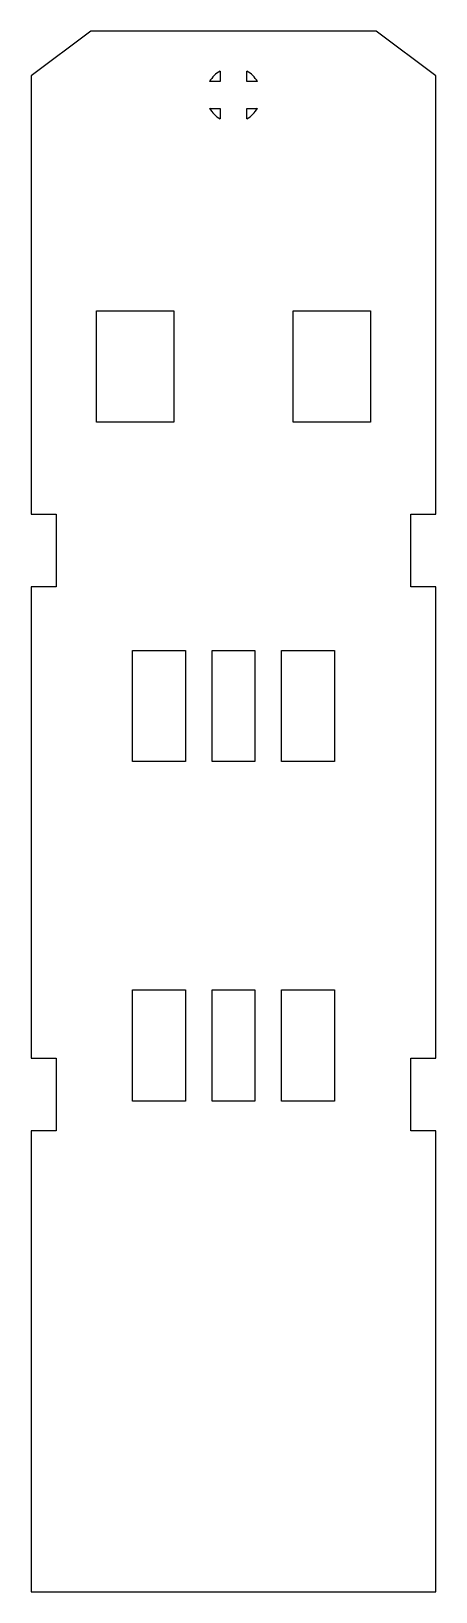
# Model space of a CAD drawing. Header units: millimetres. Extents: x -8.1 to 8.1, y -31.3 to 31.3.
import ezdxf

# ---------------------------------------------------------------- set-up
doc = ezdxf.new("R2010")
doc.units = ezdxf.units.MM
doc.layers.get('0').update_dxf_attribs({"linetype": 'CONTINUOUS'})

msp = doc.modelspace()

# ---------------------------------------------------------------- linework, layer by layer
for p, q in [((-5.739, 31.344), (-8.128, 29.553)), ((5.739, 31.344), (-5.739, 31.344)), ((8.128, 29.553), (5.739, 31.344)), ((-8.128, 29.553), (-8.128, 11.947)), ((-0.537, 29.742), (-0.537, 29.321)), ((0.537, 29.321), (0.537, 29.742)), ((8.128, 11.947), (8.128, 29.553)), ((-0.537, 29.321), (-0.958, 29.321)), ((0.958, 29.321), (0.537, 29.321)), ((-0.958, 28.246), (-0.537, 28.246)), ((-0.537, 28.246), (-0.537, 27.826)), ((0.537, 27.826), (0.537, 28.246)), ((0.537, 28.246), (0.958, 28.246)), ((-5.503, 15.64), (-5.503, 20.11)), ((-5.503, 20.11), (-2.396, 20.11)), ((-2.396, 20.11), (-2.396, 15.64)), ((2.396, 20.11), (5.503, 20.11)), ((2.396, 15.64), (2.396, 20.11)), ((5.503, 20.11), (5.503, 15.64)), ((-2.396, 15.64), (-5.503, 15.64)), ((5.503, 15.64), (2.396, 15.64)), ((-8.128, 11.947), (-7.128, 11.947)), ((-7.128, 11.947), (-7.128, 9.022)), ((7.128, 9.022), (7.128, 11.947)), ((7.128, 11.947), (8.128, 11.947)), ((-7.128, 9.022), (-8.128, 9.022)), ((-8.128, 9.022), (-8.128, -9.902)), ((8.128, 9.022), (7.128, 9.022)), ((8.128, -9.902), (8.128, 9.022)), ((-4.053, 2.003), (-4.053, 6.474)), ((-4.053, 6.474), (-1.928, 6.474)), ((-1.928, 6.474), (-1.928, 2.003)), ((-0.853, 2.003), (-0.853, 6.474)), ((-0.853, 6.474), (0.853, 6.474)), ((0.853, 6.474), (0.853, 2.003)), ((1.928, 2.003), (1.928, 6.474)), ((1.928, 6.474), (4.053, 6.474)), ((4.053, 6.474), (4.053, 2.003)), ((-1.928, 2.003), (-4.053, 2.003)), ((0.853, 2.003), (-0.853, 2.003)), ((4.053, 2.003), (1.928, 2.003)), ((-4.053, -11.633), (-4.053, -7.163)), ((-4.053, -7.163), (-1.928, -7.163)), ((-1.928, -7.163), (-1.928, -11.633)), ((-0.853, -11.633), (-0.853, -7.163)), ((-0.853, -7.163), (0.853, -7.163)), ((0.853, -7.163), (0.853, -11.633)), ((1.928, -11.633), (1.928, -7.163)), ((1.928, -7.163), (4.053, -7.163)), ((4.053, -7.163), (4.053, -11.633)), ((-8.128, -9.902), (-7.128, -9.902)), ((-7.128, -9.902), (-7.128, -12.827)), ((7.128, -12.827), (7.128, -9.902)), ((7.128, -9.902), (8.128, -9.902)), ((-1.928, -11.633), (-4.053, -11.633)), ((0.853, -11.633), (-0.853, -11.633)), ((4.053, -11.633), (1.928, -11.633)), ((-7.128, -12.827), (-8.128, -12.827)), ((-8.128, -12.827), (-8.128, -31.344)), ((8.128, -12.827), (7.128, -12.827)), ((8.128, -31.344), (8.128, -12.827)), ((-8.128, -31.344), (8.128, -31.344))]:
    msp.add_line(p, q)
for start, end in [(119.28418, 150.71582), (29.28418, 60.71582), (209.28418, 240.71582), (299.28418, 330.71582)]:
    msp.add_arc((0, 28.784), 1.099, start, end)

doc.saveas('drawing.dxf')
